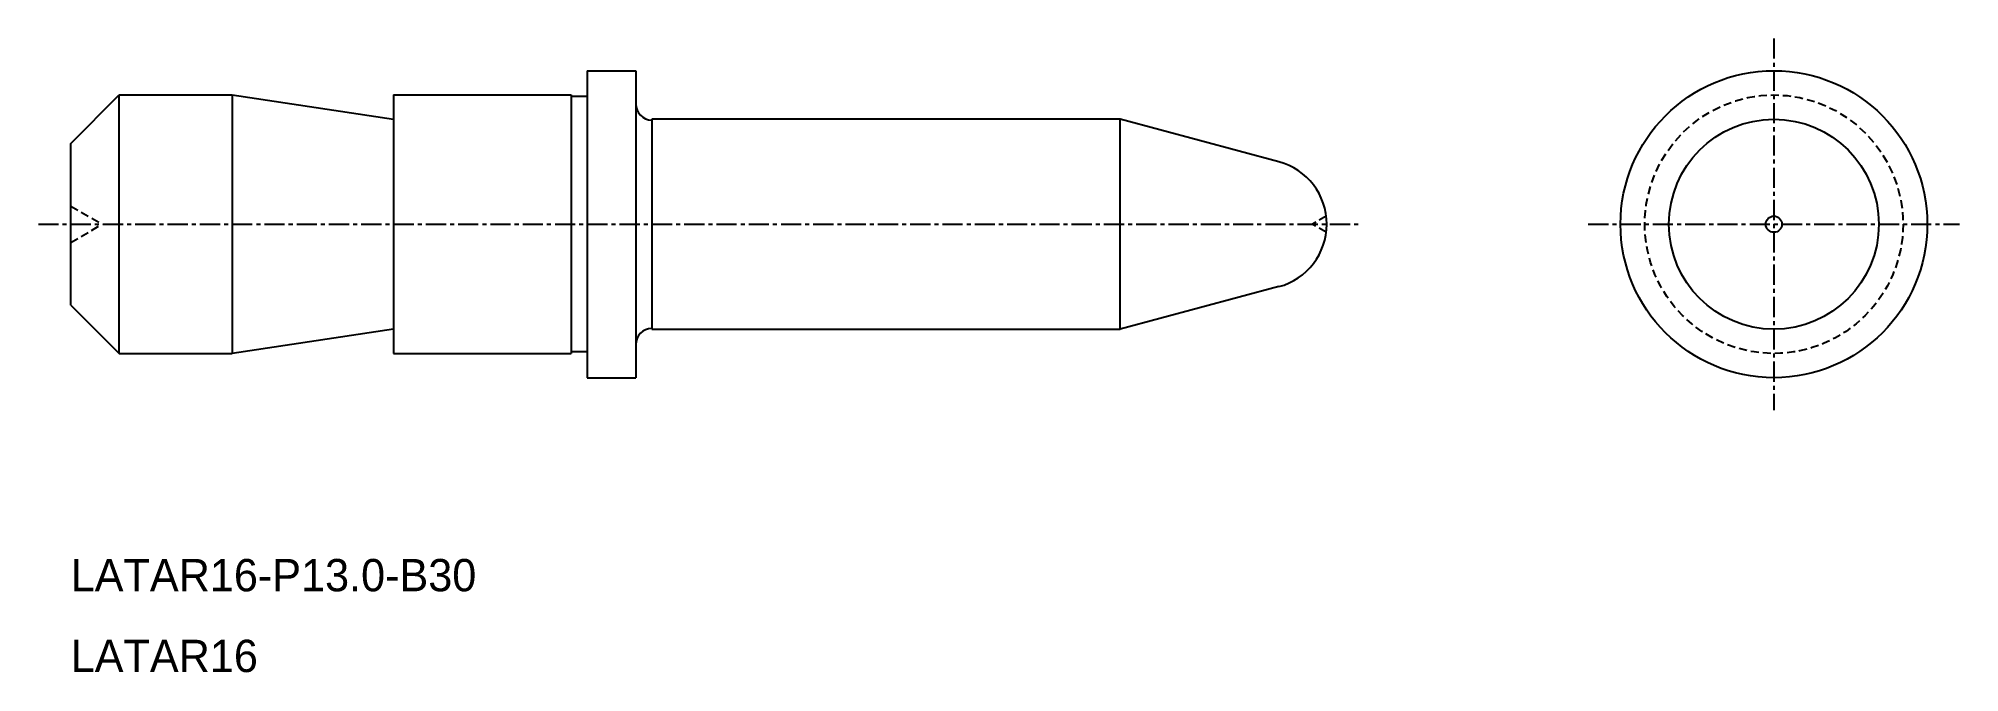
# Model space of a CAD drawing. Extents: x -1486 to -1367, y -1303 to -1264.
import ezdxf

# ---------------------------------------------------------------- set-up
doc = ezdxf.new("R2010")
doc.units = 0
doc.linetypes.add('CENTER', pattern=[2, 1.25, -0.25, 0.25, -0.25])
doc.linetypes.add('DASHED', pattern=[0.75, 0.5, -0.25])
doc.layers.get('0').update_dxf_attribs({"linetype": 'CONTINUOUS'})
doc.layers.add('CENTER', color=1, linetype='CENTER')

msp = doc.modelspace()

# ---------------------------------------------------------------- linework, layer by layer
at = {"color": 7, "linetype": 'CONTINUOUS'}
for p, q in [((-1452.15, -1266.2), (-1449.15, -1266.2)), ((-1452.15, -1266.2), (-1452.15, -1285.2)), ((-1449.15, -1266.2), (-1449.15, -1285.2)), ((-1484.15, -1270.7), (-1481.15, -1267.7)), ((-1481.15, -1267.7), (-1474.15, -1267.7)), ((-1474.15, -1267.7), (-1474.15, -1283.7)), ((-1474.15, -1267.7), (-1464.15, -1269.2)), ((-1464.15, -1267.7), (-1464.15, -1283.7)), ((-1464.15, -1267.7), (-1453.15, -1267.7)), ((-1453.15, -1267.7), (-1453.15, -1283.7)), ((-1448.15, -1269.2), (-1448.15, -1282.2)), ((-1419.15, -1269.2), (-1448.15, -1269.2)), ((-1409.31, -1271.84), (-1419.15, -1269.2)), ((-1419.15, -1282.2), (-1419.15, -1269.2)), ((-1484.15, -1280.7), (-1484.15, -1270.7)), ((-1409.31, -1279.56), (-1419.15, -1282.2)), ((-1484.15, -1280.7), (-1481.15, -1283.7)), ((-1464.15, -1282.2), (-1474.15, -1283.7)), ((-1448.15, -1282.2), (-1419.15, -1282.2)), ((-1481.15, -1283.7), (-1474.15, -1283.7)), ((-1464.15, -1283.7), (-1453.15, -1283.7)), ((-1452.15, -1285.2), (-1449.15, -1285.2))]:
    msp.add_line(p, q, dxfattribs=at)
at = {"color": 3, "linetype": 'DASHED'}
for p, q in [((-1484.15, -1274.58), (-1482.2, -1275.7)), ((-1406.38, -1275.2), (-1407.24, -1275.7)), ((-1484.15, -1276.83), (-1482.2, -1275.7)), ((-1406.38, -1276.2), (-1407.24, -1275.7))]:
    msp.add_line(p, q, dxfattribs=at)
at = {"color": 7, "linetype": 'CONTINUOUS'}
for points in [[(-1452.15, -1267.8), (-1453.15, -1267.8)], [(-1452.15, -1283.6), (-1453.15, -1283.6)]]:
    msp.add_lwpolyline(points, dxfattribs=at)
for radius in [9.5, 6.5, 0.5]:
    msp.add_circle((-1378.65, -1275.7), radius, dxfattribs=at)
at = {"color": 3, "linetype": 'DASHED'}
msp.add_circle((-1378.65, -1275.7), 8, dxfattribs=at)
at = {"color": 7}
for centre, start, end in [((-1448.15, -1268.25), 180, 270), ((-1448.15, -1283.15), 90, 180)]:
    msp.add_arc(centre, 1, start, end, dxfattribs=at)
at = {"color": 7, "linetype": 'CONTINUOUS'}
msp.add_arc((-1410.35, -1275.7), 4, 285, 75, dxfattribs=at)
at = {"layer": 'CENTER', "color": 1, "linetype": 'CENTER'}
for p, q in [((-1378.65, -1264.2), (-1378.65, -1287.2)), ((-1486.15, -1275.7), (-1404.35, -1275.7)), ((-1390.15, -1275.7), (-1367.15, -1275.7))]:
    msp.add_line(p, q, dxfattribs=at)
at = {"layer": 'CENTER', "color": 7, "linetype": 'CONTINUOUS'}
msp.add_line((-1481.15, -1283.7), (-1481.15, -1267.7), dxfattribs=at)

# ---------------------------------------------------------------- texts
at = {"color": 7, "linetype": 'CONTINUOUS'}
for s, p in [('LATAR16-P13.0-B30', (-1484.15, -1298.42)), ('LATAR16', (-1484.15, -1303.42))]:
    msp.add_text(s, height=2, dxfattribs=at).set_placement(p)

doc.saveas('drawing.dxf')
